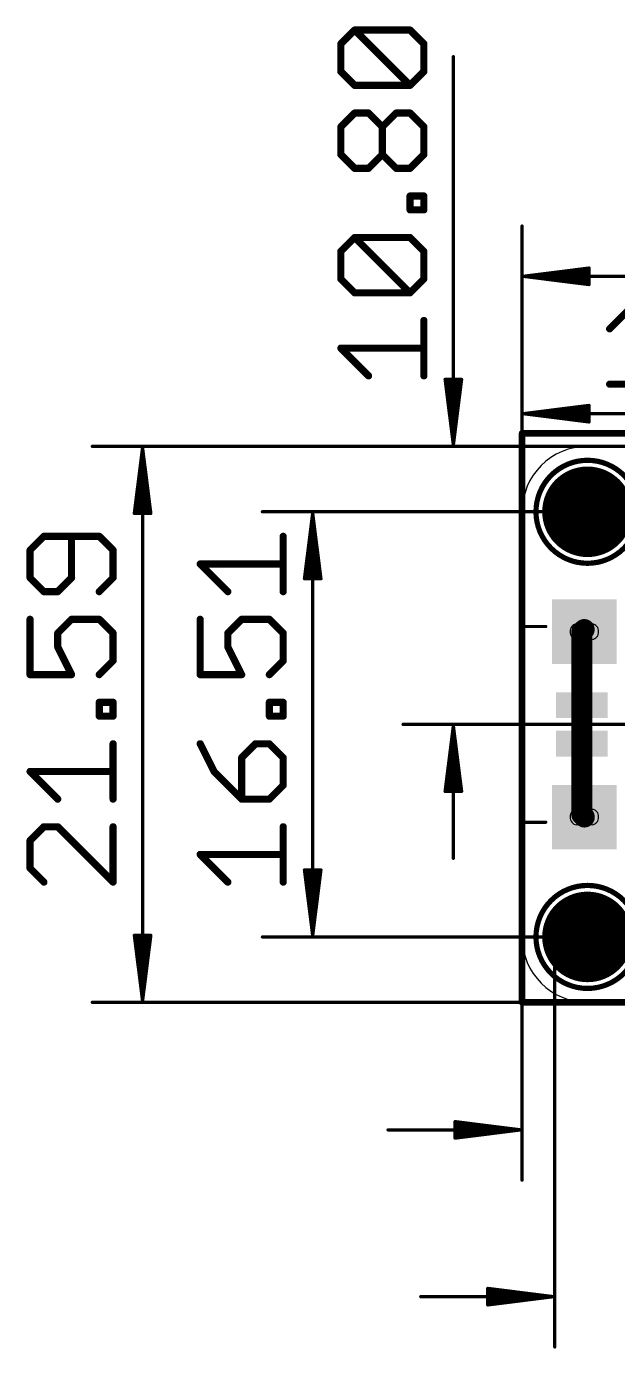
# Model space of a CAD drawing. Extents: x -19.2 to 43.5, y -13.4 to 37.9.
# Drawn here: x -19.2 to 3.7, y -13.4 to 37.9 of the extents above; entities that cross this region are included whole.
import ezdxf

# ---------------------------------------------------------------- set-up
doc = ezdxf.new("R2010")
doc.units = 0
for name, color, linetype in [('1', 12, 'CONTINUOUS'), ('16', 132, 'CONTINUOUS'), ('17', 110, 'CONTINUOUS'), ('20', 53, 'CONTINUOUS'), ('21', 40, 'CONTINUOUS'), ('23', 53, 'CONTINUOUS'), ('47', 253, 'CONTINUOUS')]:
    doc.layers.add(name, color=color, linetype=linetype)

# ---------------------------------------------------------------- blocks, each defined once
blk = doc.blocks.new('ROUNDP')
at = {"const_width": 0.5}
blk.add_lwpolyline([(0, -0.25, 1), (0, 0.25, 1), (0, -0.25)], format="xyb", dxfattribs=at)
blk = doc.blocks.new('RECT')
blk.add_solid([(-0.5, -0.5), (0.5, -0.5), (-0.5, 0.5), (0.5, 0.5)])
blk = doc.blocks.new('SQUAREP')
blk.add_solid([(-0.5, -0.5), (0.5, -0.5), (-0.5, 0.5), (0.5, 0.5)])

msp = doc.modelspace()

# ---------------------------------------------------------------- linework, layer by layer
at = {"layer": '1', "const_width": 0.8128}
for points in [[(2.318, 14.383), (2.413, 14.478)], [(2.318, 11.545), (2.318, 14.383)], [(2.318, 11.545), (2.318, 10.045)], [(2.318, 10.045), (2.318, 7.295)], [(2.318, 7.295), (2.418, 7.195)]]:
    msp.add_lwpolyline(points, dxfattribs=at)
at = {"layer": '1', "const_width": 0.4064}
for points in [[(2.5212, 14.383, 1), (2.1148, 14.383)], [(2.1743, 14.5267, 1), (2.4617, 14.2393)], [(2.5567, 14.3343, 1), (2.2693, 14.6217)], [(2.5212, 11.545, 1), (2.1148, 11.545)], [(2.1148, 11.545, 1), (2.5212, 11.545)], [(2.5212, 10.045, 1), (2.1148, 10.045)], [(2.1148, 10.045, 1), (2.5212, 10.045)], [(2.4617, 7.4387, 1), (2.1743, 7.1513)], [(2.1148, 7.295, 1), (2.5212, 7.295)], [(2.2743, 7.0513, 1), (2.5617, 7.3387)]]:
    msp.add_lwpolyline(points, format="xyb", dxfattribs=at)
at = {"layer": '16', "const_width": 0.254}
for points in [[(0, 22.098), (0, 0)], [(36.195, 22.098), (0, 22.098)], [(0, 0), (35.56, 0)]]:
    msp.add_lwpolyline(points, dxfattribs=at)
at = {"layer": '16', "const_width": 0.127}
for points in [[(0.0635, 22.098, 1), (-0.0635, 22.098)], [(0, 22.1615, 1), (0, 22.0345)], [(0, 0.0635, 1), (0, -0.0635)], [(-0.0635, 0, 1), (0.0635, 0)]]:
    msp.add_lwpolyline(points, format="xyb", dxfattribs=at)
at = {"layer": '20'}
for p, q in [((33.401, 21.59), (2.54, 21.59)), ((0, 19.05), (0, 2.54)), ((2.118, 14.695), (2.718, 14.695)), ((2.718, 14.095), (2.118, 14.095)), ((2.118, 7.495), (2.718, 7.495)), ((2.718, 6.895), (2.118, 6.895)), ((2.54, 0), (33.02, 0))]:
    msp.add_line(p, q, dxfattribs=at)
for centre, radius, start, end in [((2.54, 19.05), 2.54, 90, 180), ((2.143, 14.42), 0.2761, 95.1944, 185.1944), ((2.143, 14.37), 0.2761, 174.8056, 264.8056), ((2.693, 14.42), 0.2761, 354.8056, 84.8056), ((2.693, 14.37), 0.2761, 275.1944, 5.1944), ((2.143, 7.22), 0.2761, 95.1944, 185.1944), ((2.143, 7.17), 0.2761, 174.8056, 264.8056), ((2.693, 7.22), 0.2761, 354.8056, 84.8056), ((2.693, 7.17), 0.2761, 275.1944, 5.1944), ((2.54, 2.54), 2.54, 180, 270)]:
    msp.add_arc(centre, radius, start, end, dxfattribs=at)
at = {"layer": '21'}
for points, const_width in [([(2.54, 17.05, 1), (2.54, 21.05, 1), (2.54, 17.05)], 0.2032), ([(0.018, 14.6268, 1), (0.018, 14.5633)], 0.0635), ([(0.0498, 14.595, 1), (-0.0137, 14.595)], 0.0635), ([(0.918, 14.5633, 1), (0.918, 14.6268)], 0.0635), ([(-0.0137, 6.995, 1), (0.0498, 6.995)], 0.0635), ([(0.018, 7.0267, 1), (0.018, 6.9633)], 0.0635), ([(0.918, 6.9633, 1), (0.918, 7.0267)], 0.0635), ([(2.54, 0.54, 1), (2.54, 4.54, 1), (2.54, 0.54)], 0.2032)]:
    msp.add_lwpolyline(points, format="xyb", dxfattribs=dict(at, const_width=const_width))
at = {"layer": '21', "const_width": 0.127}
for points in [[(0.918, 14.595), (0.018, 14.595)], [(0.018, 14.595), (0.018, 6.995)], [(0.018, 6.995), (0.918, 6.995)]]:
    msp.add_lwpolyline(points, dxfattribs=at)
at = {"layer": '23'}
for p in [(2.54, 19.05), (2.54, 2.54)]:
    msp.add_point(p, dxfattribs=at)
at = {"layer": '47'}
for points, const_width in [([(-7.0351, 37.221), (-6.4978, 37.7582)], 0.2794), ([(-6.4978, 37.7582), (-4.3489, 37.7582)], 0.2794), ([(-4.3489, 35.6093), (-6.4978, 37.7582)], 0.2794), ([(-4.3489, 37.7582), (-3.8117, 37.221)], 0.2794), ([(-7.0351, 36.1466), (-7.0351, 37.221)], 0.2794), ([(-3.8117, 37.221), (-3.8117, 36.1466)], 0.2794), ([(-2.667, 21.655), (-2.667, 36.7219)], 0.13), ([(-6.4978, 35.6093), (-7.0351, 36.1466)], 0.2794), ([(-3.8117, 36.1466), (-4.3489, 35.6093)], 0.2794), ([(-4.3489, 35.6093), (-6.4978, 35.6093)], 0.2794), ([(-7.0351, 33.9983), (-6.4978, 34.5355)], 0.2794), ([(-6.4978, 34.5355), (-5.9606, 34.5355)], 0.2794), ([(-5.9606, 34.5355), (-5.4234, 33.9983)], 0.2794), ([(-5.4234, 33.9983), (-4.8862, 34.5355)], 0.2794), ([(-4.8862, 34.5355), (-4.3489, 34.5355)], 0.2794), ([(-4.3489, 34.5355), (-3.8117, 33.9983)], 0.2794), ([(-7.0351, 32.9238), (-7.0351, 33.9983)], 0.2794), ([(-5.4234, 32.9238), (-5.4234, 33.9983)], 0.2794), ([(-3.8117, 33.9983), (-3.8117, 32.9238)], 0.2794), ([(-6.4978, 32.3866), (-7.0351, 32.9238)], 0.2794), ([(-5.4234, 32.9238), (-5.9606, 32.3866)], 0.2794), ([(-4.8862, 32.3866), (-5.4234, 32.9238)], 0.2794), ([(-3.8117, 32.9238), (-4.3489, 32.3866)], 0.2794), ([(-5.9606, 32.3866), (-6.4978, 32.3866)], 0.2794), ([(-4.3489, 32.3866), (-4.8862, 32.3866)], 0.2794), ([(-4.3489, 30.7752), (-4.3489, 31.3124)], 0.2794), ([(-4.3489, 31.3124), (-3.8117, 31.3124)], 0.2794), ([(-3.8117, 31.3124), (-3.8117, 30.7752)], 0.2794), ([(-3.8117, 30.7752), (-4.3489, 30.7752)], 0.2794), ([(-7.0351, 29.1641), (-6.4978, 29.7014)], 0.2794), ([(-6.4978, 29.7014), (-4.3489, 29.7014)], 0.2794), ([(-4.3489, 27.5525), (-6.4978, 29.7014)], 0.2794), ([(-4.3489, 29.7014), (-3.8117, 29.1641)], 0.2794), ([(0, 16.129), (0, 30.144)], 0.13), ([(-7.0351, 28.0897), (-7.0351, 29.1641)], 0.2794), ([(-3.8117, 29.1641), (-3.8117, 28.0897)], 0.2794), ([(0.065, 28.194), (2.6, 28.5132)], 0.13), ([(0.065, 28.194), (2.6, 28.454)], 0.13), ([(0.065, 28.194), (2.6, 28.324)], 0.13), ([(0.065, 28.194), (35.495, 28.194)], 0.13), ([(2.6, 27.8748), (0.065, 28.194)], 0.13), ([(2.6, 28.064), (0.065, 28.194)], 0.13), ([(2.6, 27.934), (0.065, 28.194)], 0.13), ([(2.6, 28.5132), (2.6, 27.8748)], 0.13), ([(-6.4978, 27.5525), (-7.0351, 28.0897)], 0.2794), ([(-3.8117, 28.0897), (-4.3489, 27.5525)], 0.2794), ([(-4.3489, 27.5525), (-6.4978, 27.5525)], 0.2794), ([(3.3987, 26.1536), (4.4732, 27.2281)], 0.2794), ([(-3.8117, 24.3297), (-3.8117, 26.4786)], 0.2794), ([(-5.9606, 24.3297), (-7.0351, 25.4042)], 0.2794), ([(-7.0351, 25.4042), (-3.8117, 25.4042)], 0.2794), ([(0, 19.05), (0, 24.81)], 0.13), ([(-2.667, 21.655), (-2.9862, 24.19)], 0.13), ([(-2.9862, 24.19), (-2.3478, 24.19)], 0.13), ([(-2.667, 21.655), (-2.927, 24.19)], 0.13), ([(-2.667, 21.655), (-2.797, 24.19)], 0.13), ([(-2.3478, 24.19), (-2.667, 21.655)], 0.13), ([(-2.537, 24.19), (-2.667, 21.655)], 0.13), ([(-2.407, 24.19), (-2.667, 21.655)], 0.13), ([(3.3987, 24.0047), (5.5476, 24.0047)], 0.2794), ([(0.065, 22.86), (2.6, 23.1792)], 0.13), ([(0.065, 22.86), (2.6, 23.12)], 0.13), ([(2.6, 23.1792), (2.6, 22.5408)], 0.13), ([(0.065, 22.86), (2.6, 22.99)], 0.13), ([(18.985, 22.86), (0.065, 22.86)], 0.13), ([(2.6, 22.5408), (0.065, 22.86)], 0.13), ([(2.6, 22.73), (0.065, 22.86)], 0.13), ([(2.6, 22.6), (0.065, 22.86)], 0.13), ([(11.176, 21.59), (-16.682, 21.59)], 0.13), ([(-14.732, 21.525), (-15.0512, 18.99)], 0.13), ([(-14.732, 21.525), (-14.992, 18.99)], 0.13), ([(-14.732, 21.525), (-14.862, 18.99)], 0.13), ([(-14.732, 21.525), (-14.732, 0.065)], 0.13), ([(-14.4128, 18.99), (-14.732, 21.525)], 0.13), ([(-14.602, 18.99), (-14.732, 21.525)], 0.13), ([(-14.472, 18.99), (-14.732, 21.525)], 0.13), ([(4.191, 21.59), (-4.617, 21.59)], 0.13), ([(-15.0512, 18.99), (-14.4128, 18.99)], 0.13), ([(2.54, 19.05), (-10.078, 19.05)], 0.13), ([(-8.128, 18.985), (-8.4472, 16.45)], 0.13), ([(-8.128, 18.985), (-8.388, 16.45)], 0.13), ([(-8.128, 18.985), (-8.258, 16.45)], 0.13), ([(-8.128, 18.985), (-8.128, 2.605)], 0.13), ([(-7.8088, 16.45), (-8.128, 18.985)], 0.13), ([(-7.998, 16.45), (-8.128, 18.985)], 0.13), ([(-7.868, 16.45), (-8.128, 18.985)], 0.13), ([(-18.5628, 18.0973), (-19.1001, 17.56)], 0.2794), ([(-16.4139, 18.0973), (-18.5628, 18.0973)], 0.2794), ([(-17.4884, 16.4856), (-17.4884, 18.0973)], 0.2794), ([(-15.8767, 17.56), (-16.4139, 18.0973)], 0.2794), ([(-9.2727, 15.9484), (-9.2727, 18.0973)], 0.2794), ([(-19.1001, 17.56), (-19.1001, 16.4856)], 0.2794), ([(-15.8767, 16.4856), (-15.8767, 17.56)], 0.2794), ([(-11.4216, 15.9484), (-12.4961, 17.0228)], 0.2794), ([(-12.4961, 17.0228), (-9.2727, 17.0228)], 0.2794), ([(-19.1001, 16.4856), (-18.5628, 15.9484)], 0.2794), ([(-18.0256, 15.9484), (-17.4884, 16.4856)], 0.2794), ([(-16.4139, 15.9484), (-15.8767, 16.4856)], 0.2794), ([(-8.4472, 16.45), (-7.8088, 16.45)], 0.13), ([(-18.5628, 15.9484), (-18.0256, 15.9484)], 0.2794), ([(-19.1001, 14.8745), (-19.1001, 12.7256)], 0.2794), ([(-18.0256, 14.3373), (-17.4884, 14.8745)], 0.2794), ([(-17.4884, 14.8745), (-16.4139, 14.8745)], 0.2794), ([(-16.4139, 14.8745), (-15.8767, 14.3373)], 0.2794), ([(-12.4961, 14.8745), (-12.4961, 12.7256)], 0.2794), ([(-11.4216, 14.3373), (-10.8844, 14.8745)], 0.2794), ([(-10.8844, 14.8745), (-9.8099, 14.8745)], 0.2794), ([(-9.8099, 14.8745), (-9.2727, 14.3373)], 0.2794), ([(-18.0256, 13.8001), (-18.0256, 14.3373)], 0.2794), ([(-15.8767, 14.3373), (-15.8767, 13.2628)], 0.2794), ([(-11.4216, 13.8001), (-11.4216, 14.3373)], 0.2794), ([(-9.2727, 14.3373), (-9.2727, 13.2628)], 0.2794), ([(-17.4884, 12.7256), (-18.0256, 13.8001)], 0.2794), ([(-10.8844, 12.7256), (-11.4216, 13.8001)], 0.2794), ([(-15.8767, 13.2628), (-16.4139, 12.7256)], 0.2794), ([(-9.2727, 13.2628), (-9.8099, 12.7256)], 0.2794), ([(-19.1001, 12.7256), (-17.4884, 12.7256)], 0.2794), ([(-12.4961, 12.7256), (-10.8844, 12.7256)], 0.2794), ([(-16.4139, 11.1142), (-16.4139, 11.6515)], 0.2794), ([(-16.4139, 11.6515), (-15.8767, 11.6515)], 0.2794), ([(-15.8767, 11.6515), (-15.8767, 11.1142)], 0.2794), ([(-9.8099, 11.1142), (-9.8099, 11.6515)], 0.2794), ([(-9.8099, 11.6515), (-9.2727, 11.6515)], 0.2794), ([(-9.2727, 11.6515), (-9.2727, 11.1142)], 0.2794), ([(-15.8767, 11.1142), (-16.4139, 11.1142)], 0.2794), ([(-9.2727, 11.1142), (-9.8099, 11.1142)], 0.2794), ([(4.318, 10.795), (-4.617, 10.795)], 0.13), ([(-2.667, 10.73), (-2.9862, 8.195)], 0.13), ([(-2.667, 10.73), (-2.927, 8.195)], 0.13), ([(-2.667, 10.73), (-2.797, 8.195)], 0.13), ([(-2.667, 10.73), (-2.667, 5.595)], 0.13), ([(-2.3478, 8.195), (-2.667, 10.73)], 0.13), ([(-2.537, 8.195), (-2.667, 10.73)], 0.13), ([(-2.407, 8.195), (-2.667, 10.73)], 0.13), ([(-15.8767, 7.8915), (-15.8767, 10.0404)], 0.2794), ([(-12.4961, 10.0404), (-11.9588, 8.9659)], 0.2794), ([(-10.3472, 10.0404), (-10.8844, 9.5032)], 0.2794), ([(-9.8099, 10.0404), (-10.3472, 10.0404)], 0.2794), ([(-9.2727, 9.5032), (-9.8099, 10.0404)], 0.2794), ([(-10.8844, 9.5032), (-10.8844, 7.8915)], 0.2794), ([(-9.2727, 8.4287), (-9.2727, 9.5032)], 0.2794), ([(-18.0256, 7.8915), (-19.1001, 8.9659)], 0.2794), ([(-19.1001, 8.9659), (-15.8767, 8.9659)], 0.2794), ([(-11.9588, 8.9659), (-10.8844, 7.8915)], 0.2794), ([(-9.8099, 7.8915), (-9.2727, 8.4287)], 0.2794), ([(-2.9862, 8.195), (-2.3478, 8.195)], 0.13), ([(-10.8844, 7.8915), (-9.8099, 7.8915)], 0.2794), ([(-18.5628, 6.8176), (-19.1001, 6.2804)], 0.2794), ([(-18.0256, 6.8176), (-18.5628, 6.8176)], 0.2794), ([(-15.8767, 4.6687), (-18.0256, 6.8176)], 0.2794), ([(-15.8767, 6.8176), (-15.8767, 4.6687)], 0.2794), ([(-9.2727, 4.6687), (-9.2727, 6.8176)], 0.2794), ([(-19.1001, 6.2804), (-19.1001, 5.206)], 0.2794), ([(-11.4216, 4.6687), (-12.4961, 5.7432)], 0.2794), ([(-12.4961, 5.7432), (-9.2727, 5.7432)], 0.2794), ([(-19.1001, 5.206), (-18.5628, 4.6687)], 0.2794), ([(-8.128, 2.605), (-8.4472, 5.14)], 0.13), ([(-8.4472, 5.14), (-7.8088, 5.14)], 0.13), ([(-8.128, 2.605), (-8.388, 5.14)], 0.13), ([(-8.128, 2.605), (-8.258, 5.14)], 0.13), ([(-7.8088, 5.14), (-8.128, 2.605)], 0.13), ([(-7.998, 5.14), (-8.128, 2.605)], 0.13), ([(-7.868, 5.14), (-8.128, 2.605)], 0.13), ([(0, 3.937), (0, -6.903)], 0.13), ([(-14.732, 0.065), (-15.0512, 2.6)], 0.13), ([(-15.0512, 2.6), (-14.4128, 2.6)], 0.13), ([(-14.732, 0.065), (-14.992, 2.6)], 0.13), ([(-14.732, 0.065), (-14.862, 2.6)], 0.13), ([(-14.4128, 2.6), (-14.732, 0.065)], 0.13), ([(-14.602, 2.6), (-14.732, 0.065)], 0.13), ([(-14.472, 2.6), (-14.732, 0.065)], 0.13), ([(2.54, 2.54), (-10.078, 2.54)], 0.13), ([(1.27, 2.54), (1.27, -13.38)], 0.13), ([(2.2208, 2.54), (2.8592, 2.54)], 0.13), ([(2.54, 2.2208), (2.54, 2.8592)], 0.13), ([(10.668, 0), (-16.682, 0)], 0.13), ([(-0.065, -4.953), (-2.6, -4.6338)], 0.13), ([(-2.6, -4.6338), (-2.6, -5.2722)], 0.13), ([(-0.065, -4.953), (-5.2, -4.953)], 0.13), ([(-0.065, -4.953), (-2.6, -4.693)], 0.13), ([(-0.065, -4.953), (-2.6, -4.823)], 0.13), ([(-2.6, -5.2722), (-0.065, -4.953)], 0.13), ([(-2.6, -5.083), (-0.065, -4.953)], 0.13), ([(-2.6, -5.213), (-0.065, -4.953)], 0.13), ([(1.205, -11.43), (-1.33, -11.1108)], 0.13), ([(-1.33, -11.1108), (-1.33, -11.7492)], 0.13), ([(1.205, -11.43), (-1.33, -11.17)], 0.13), ([(1.205, -11.43), (-1.33, -11.3)], 0.13), ([(1.205, -11.43), (-3.93, -11.43)], 0.13), ([(-1.33, -11.7492), (1.205, -11.43)], 0.13), ([(-1.33, -11.56), (1.205, -11.43)], 0.13), ([(-1.33, -11.69), (1.205, -11.43)], 0.13)]:
    msp.add_lwpolyline(points, dxfattribs=dict(at, const_width=const_width))
for points, const_width in [([(-6.4978, 37.8281, 1), (-6.4978, 37.6884)], 0.1397), ([(-6.4484, 37.8076, 1), (-6.5472, 37.7088)], 0.1397), ([(-6.4484, 37.7088, 1), (-6.5472, 37.8076)], 0.1397), ([(-4.2995, 37.8076, 1), (-4.3983, 37.7088)], 0.1397), ([(-4.3489, 37.6884, 1), (-4.3489, 37.8281)], 0.1397), ([(-6.9652, 37.221, 1), (-7.1049, 37.221)], 0.1397), ([(-7.0844, 37.2704, 1), (-6.9857, 37.1716)], 0.1397), ([(-3.7418, 37.221, 1), (-3.8816, 37.221)], 0.1397), ([(-3.8611, 37.1716, 1), (-3.7623, 37.2704)], 0.1397), ([(-2.6345, 36.7219, 1), (-2.6995, 36.7219)], 0.065), ([(-6.9857, 36.196, 1), (-7.0844, 36.0972)], 0.1397), ([(-7.1049, 36.1466, 1), (-6.9652, 36.1466)], 0.1397), ([(-3.8816, 36.1466, 1), (-3.7418, 36.1466)], 0.1397), ([(-3.7623, 36.0972, 1), (-3.8611, 36.196)], 0.1397), ([(-6.4978, 35.6792, 1), (-6.4978, 35.5395)], 0.1397), ([(-6.5472, 35.5599, 1), (-6.4484, 35.6587)], 0.1397), ([(-4.3983, 35.6587, 1), (-4.2995, 35.5599)], 0.1397), ([(-4.3983, 35.5599, 1), (-4.2995, 35.6587)], 0.1397), ([(-4.3489, 35.5395, 1), (-4.3489, 35.6792)], 0.1397), ([(-6.4978, 34.6053, 1), (-6.4978, 34.4656)], 0.1397), ([(-6.4484, 34.4861, 1), (-6.5472, 34.5849)], 0.1397), ([(-5.9112, 34.5849, 1), (-6.01, 34.4861)], 0.1397), ([(-5.9606, 34.4656, 1), (-5.9606, 34.6053)], 0.1397), ([(-4.8862, 34.6053, 1), (-4.8862, 34.4656)], 0.1397), ([(-4.8368, 34.4861, 1), (-4.9355, 34.5849)], 0.1397), ([(-4.2995, 34.5849, 1), (-4.3983, 34.4861)], 0.1397), ([(-4.3489, 34.4656, 1), (-4.3489, 34.6053)], 0.1397), ([(-6.9652, 33.9983, 1), (-7.1049, 33.9983)], 0.1397), ([(-7.0844, 34.0476, 1), (-6.9857, 33.9489)], 0.1397), ([(-5.4728, 34.0476, 1), (-5.374, 33.9489)], 0.1397), ([(-5.3535, 33.9983, 1), (-5.4932, 33.9983)], 0.1397), ([(-5.4728, 33.9489, 1), (-5.374, 34.0476)], 0.1397), ([(-3.7418, 33.9983, 1), (-3.8816, 33.9983)], 0.1397), ([(-3.8611, 33.9489, 1), (-3.7623, 34.0476)], 0.1397), ([(-6.9857, 32.9732, 1), (-7.0844, 32.8744)], 0.1397), ([(-7.1049, 32.9238, 1), (-6.9652, 32.9238)], 0.1397), ([(-5.374, 32.9732, 1), (-5.4728, 32.8744)], 0.1397), ([(-5.4932, 32.9238, 1), (-5.3535, 32.9238)], 0.1397), ([(-5.374, 32.8744, 1), (-5.4728, 32.9732)], 0.1397), ([(-3.8816, 32.9238, 1), (-3.7418, 32.9238)], 0.1397), ([(-3.7623, 32.8744, 1), (-3.8611, 32.9732)], 0.1397), ([(-6.4978, 32.4564, 1), (-6.4978, 32.3167)], 0.1397), ([(-6.5472, 32.3372, 1), (-6.4484, 32.436)], 0.1397), ([(-6.01, 32.436, 1), (-5.9112, 32.3372)], 0.1397), ([(-5.9606, 32.3167, 1), (-5.9606, 32.4564)], 0.1397), ([(-4.8862, 32.4564, 1), (-4.8862, 32.3167)], 0.1397), ([(-4.9355, 32.3372, 1), (-4.8368, 32.436)], 0.1397), ([(-4.3983, 32.436, 1), (-4.2995, 32.3372)], 0.1397), ([(-4.3489, 32.3167, 1), (-4.3489, 32.4564)], 0.1397), ([(-4.2791, 31.3124, 1), (-4.4188, 31.3124)], 0.1397), ([(-4.3489, 31.3823, 1), (-4.3489, 31.2426)], 0.1397), ([(-3.7418, 31.3124, 1), (-3.8816, 31.3124)], 0.1397), ([(-3.8117, 31.2426, 1), (-3.8117, 31.3823)], 0.1397), ([(-4.4188, 30.7752, 1), (-4.2791, 30.7752)], 0.1397), ([(-4.3489, 30.8451, 1), (-4.3489, 30.7054)], 0.1397), ([(-3.8816, 30.7752, 1), (-3.7418, 30.7752)], 0.1397), ([(-3.8117, 30.7054, 1), (-3.8117, 30.8451)], 0.1397), ([(-6.4978, 29.7712, 1), (-6.4978, 29.6315)], 0.1397), ([(-6.4484, 29.7507, 1), (-6.5472, 29.652)], 0.1397), ([(-6.4484, 29.652, 1), (-6.5472, 29.7507)], 0.1397), ([(-4.2995, 29.7507, 1), (-4.3983, 29.652)], 0.1397), ([(-4.3489, 29.6315, 1), (-4.3489, 29.7712)], 0.1397), ([(0.0325, 30.144, 1), (-0.0325, 30.144)], 0.065), ([(-6.9652, 29.1641, 1), (-7.1049, 29.1641)], 0.1397), ([(-7.0844, 29.2135, 1), (-6.9857, 29.1147)], 0.1397), ([(-3.7418, 29.1641, 1), (-3.8816, 29.1641)], 0.1397), ([(-3.8611, 29.1147, 1), (-3.7623, 29.2135)], 0.1397), ([(0.065, 28.2265, 1), (0.065, 28.1615)], 0.065), ([(0.0691, 28.2262, 1), (0.0609, 28.1618)], 0.065), ([(0.0633, 28.2265, 1), (0.0667, 28.1615)], 0.065), ([(0.0667, 28.2265, 1), (0.0633, 28.1615)], 0.065), ([(0.0683, 28.2263, 1), (0.0617, 28.1617)], 0.065), ([(0.0617, 28.2263, 1), (0.0683, 28.1617)], 0.065), ([(0.0609, 28.2262, 1), (0.0691, 28.1618)], 0.065), ([(2.6325, 28.5132, 1), (2.5675, 28.5132)], 0.065), ([(2.6041, 28.481, 1), (2.5959, 28.5455)], 0.065), ([(2.6033, 28.4217, 1), (2.5967, 28.4863)], 0.065), ([(2.6017, 28.2915, 1), (2.5983, 28.3565)], 0.065), ([(-6.9857, 28.1391, 1), (-7.0844, 28.0403)], 0.1397), ([(-7.1049, 28.0897, 1), (-6.9652, 28.0897)], 0.1397), ([(-3.8816, 28.0897, 1), (-3.7418, 28.0897)], 0.1397), ([(-3.7623, 28.0403, 1), (-3.8611, 28.1391)], 0.1397), ([(2.5675, 27.8748, 1), (2.6325, 27.8748)], 0.065), ([(2.5959, 27.8425, 1), (2.6041, 27.907)], 0.065), ([(2.5967, 27.9017, 1), (2.6033, 27.9663)], 0.065), ([(2.5983, 28.0315, 1), (2.6017, 28.0965)], 0.065), ([(-6.4978, 27.6223, 1), (-6.4978, 27.4826)], 0.1397), ([(-6.5472, 27.5031, 1), (-6.4484, 27.6018)], 0.1397), ([(-4.3983, 27.6018, 1), (-4.2995, 27.5031)], 0.1397), ([(-4.3983, 27.5031, 1), (-4.2995, 27.6018)], 0.1397), ([(-4.3489, 27.4826, 1), (-4.3489, 27.6223)], 0.1397), ([(-3.7418, 26.4786, 1), (-3.8816, 26.4786)], 0.1397), ([(3.3493, 26.203, 1), (3.4481, 26.1042)], 0.1397), ([(-7.0351, 25.474, 1), (-7.0351, 25.3343)], 0.1397), ([(-6.9857, 25.4535, 1), (-7.0844, 25.3548)], 0.1397), ([(-3.8117, 25.3343, 1), (-3.8117, 25.474)], 0.1397), ([(0.0325, 24.81, 1), (-0.0325, 24.81)], 0.065), ([(-6.01, 24.2803, 1), (-5.9112, 24.3791)], 0.1397), ([(-3.8816, 24.3297, 1), (-3.7418, 24.3297)], 0.1397), ([(-2.954, 24.1941, 1), (-3.0185, 24.1859)], 0.065), ([(-2.9862, 24.2225, 1), (-2.9862, 24.1575)], 0.065), ([(-2.8947, 24.1933, 1), (-2.9593, 24.1867)], 0.065), ([(-2.7645, 24.1917, 1), (-2.8295, 24.1883)], 0.065), ([(-2.5045, 24.1883, 1), (-2.5695, 24.1917)], 0.065), ([(-2.3747, 24.1867, 1), (-2.4393, 24.1933)], 0.065), ([(-2.3155, 24.1859, 1), (-2.38, 24.1941)], 0.065), ([(-2.3478, 24.1575, 1), (-2.3478, 24.2225)], 0.065), ([(3.3987, 24.0745, 1), (3.3987, 23.9349)], 0.1397), ([(2.6325, 23.1792, 1), (2.5675, 23.1792)], 0.065), ([(2.6041, 23.147, 1), (2.5959, 23.2115)], 0.065), ([(2.6033, 23.0877, 1), (2.5967, 23.1523)], 0.065), ([(0.065, 22.8925, 1), (0.065, 22.8275)], 0.065), ([(0.0691, 22.8922, 1), (0.0609, 22.8278)], 0.065), ([(0.0633, 22.8925, 1), (0.0667, 22.8275)], 0.065), ([(0.0667, 22.8925, 1), (0.0633, 22.8275)], 0.065), ([(0.0683, 22.8923, 1), (0.0617, 22.8277)], 0.065), ([(0.0617, 22.8923, 1), (0.0683, 22.8277)], 0.065), ([(0.0609, 22.8922, 1), (0.0691, 22.8278)], 0.065), ([(2.5959, 22.5085, 1), (2.6041, 22.573)], 0.065), ([(2.5967, 22.5677, 1), (2.6033, 22.6323)], 0.065), ([(2.6017, 22.9575, 1), (2.5983, 23.0225)], 0.065), ([(2.5983, 22.6975, 1), (2.6017, 22.7625)], 0.065), ([(2.5675, 22.5408, 1), (2.6325, 22.5408)], 0.065), ([(-16.682, 21.6225, 1), (-16.682, 21.5575)], 0.065), ([(-14.6995, 21.525, 1), (-14.7645, 21.525)], 0.065), ([(-14.6998, 21.5291, 1), (-14.7642, 21.5209)], 0.065), ([(-14.6995, 21.5233, 1), (-14.7645, 21.5267)], 0.065), ([(-14.6995, 21.5267, 1), (-14.7645, 21.5233)], 0.065), ([(-14.6997, 21.5283, 1), (-14.7643, 21.5217)], 0.065), ([(-14.6997, 21.5217, 1), (-14.7643, 21.5283)], 0.065), ([(-14.6998, 21.5209, 1), (-14.7642, 21.5291)], 0.065), ([(-4.617, 21.6225, 1), (-4.617, 21.5575)], 0.065), ([(-2.6992, 21.6591, 1), (-2.6348, 21.6509)], 0.065), ([(-2.6993, 21.6583, 1), (-2.6347, 21.6517)], 0.065), ([(-2.6995, 21.6533, 1), (-2.6345, 21.6567)], 0.065), ([(-2.6995, 21.6567, 1), (-2.6345, 21.6533)], 0.065), ([(-2.6995, 21.655, 1), (-2.6345, 21.655)], 0.065), ([(-2.6993, 21.6517, 1), (-2.6347, 21.6583)], 0.065), ([(-2.6992, 21.6509, 1), (-2.6348, 21.6591)], 0.065), ([(-15.0835, 18.9941, 1), (-15.019, 18.9859)], 0.065), ([(-15.0512, 19.0225, 1), (-15.0512, 18.9575)], 0.065), ([(-15.0243, 18.9933, 1), (-14.9597, 18.9867)], 0.065), ([(-14.8945, 18.9917, 1), (-14.8295, 18.9883)], 0.065), ([(-14.6345, 18.9883, 1), (-14.5695, 18.9917)], 0.065), ([(-14.5043, 18.9867, 1), (-14.4397, 18.9933)], 0.065), ([(-14.445, 18.9859, 1), (-14.3805, 18.9941)], 0.065), ([(-14.4128, 18.9575, 1), (-14.4128, 19.0225)], 0.065), ([(-10.078, 19.0825, 1), (-10.078, 19.0175)], 0.065), ([(-8.0955, 18.985, 1), (-8.1605, 18.985)], 0.065), ([(-8.0958, 18.9891, 1), (-8.1602, 18.9809)], 0.065), ([(-8.0955, 18.9833, 1), (-8.1605, 18.9867)], 0.065), ([(-8.0955, 18.9867, 1), (-8.1605, 18.9833)], 0.065), ([(-8.0957, 18.9883, 1), (-8.1603, 18.9817)], 0.065), ([(-8.0957, 18.9817, 1), (-8.1603, 18.9883)], 0.065), ([(-8.0958, 18.9809, 1), (-8.1602, 18.9891)], 0.065), ([(-0.0325, 19.05, 1), (0.0325, 19.05)], 0.065), ([(2.54, 19.0175, 1), (2.54, 19.0825)], 0.065), ([(-18.5628, 18.1671, 1), (-18.5628, 18.0274)], 0.1397), ([(-18.5134, 18.0479, 1), (-18.6122, 18.1467)], 0.1397), ([(-17.4185, 18.0973, 1), (-17.5582, 18.0973)], 0.1397), ([(-16.3645, 18.1467, 1), (-16.4633, 18.0479)], 0.1397), ([(-16.4139, 18.0274, 1), (-16.4139, 18.1671)], 0.1397), ([(-9.2028, 18.0973, 1), (-9.3426, 18.0973)], 0.1397), ([(-19.0302, 17.56, 1), (-19.1699, 17.56)], 0.1397), ([(-19.1494, 17.6094, 1), (-19.0507, 17.5107)], 0.1397), ([(-15.8069, 17.56, 1), (-15.9466, 17.56)], 0.1397), ([(-15.9261, 17.5107, 1), (-15.8273, 17.6094)], 0.1397), ([(-12.4961, 17.0927, 1), (-12.4961, 16.953)], 0.1397), ([(-12.4467, 17.0722, 1), (-12.5454, 16.9734)], 0.1397), ([(-9.2727, 16.953, 1), (-9.2727, 17.0927)], 0.1397), ([(-19.0507, 16.535, 1), (-19.1494, 16.4362)], 0.1397), ([(-19.1699, 16.4856, 1), (-19.0302, 16.4856)], 0.1397), ([(-17.5582, 16.4856, 1), (-17.4185, 16.4856)], 0.1397), ([(-17.439, 16.4362, 1), (-17.5378, 16.535)], 0.1397), ([(-15.9466, 16.4856, 1), (-15.8069, 16.4856)], 0.1397), ([(-15.8273, 16.4362, 1), (-15.9261, 16.535)], 0.1397), ([(-8.4795, 16.4541, 1), (-8.415, 16.4459)], 0.065), ([(-8.4472, 16.4825, 1), (-8.4472, 16.4175)], 0.065), ([(-8.4203, 16.4533, 1), (-8.3557, 16.4467)], 0.065), ([(-8.2905, 16.4517, 1), (-8.2255, 16.4483)], 0.065), ([(-8.0305, 16.4483, 1), (-7.9655, 16.4517)], 0.065), ([(-7.9003, 16.4467, 1), (-7.8357, 16.4533)], 0.065), ([(-7.841, 16.4459, 1), (-7.7765, 16.4541)], 0.065), ([(-7.8088, 16.4175, 1), (-7.8088, 16.4825)], 0.065), ([(-18.5628, 16.0182, 1), (-18.5628, 15.8785)], 0.1397), ([(-18.6122, 15.899, 1), (-18.5134, 15.9978)], 0.1397), ([(-18.075, 15.9978, 1), (-17.9762, 15.899)], 0.1397), ([(-18.0256, 15.8785, 1), (-18.0256, 16.0182)], 0.1397), ([(-16.4633, 15.9978, 1), (-16.3645, 15.899)], 0.1397), ([(-11.471, 15.899, 1), (-11.3722, 15.9978)], 0.1397), ([(-9.3426, 15.9484, 1), (-9.2028, 15.9484)], 0.1397), ([(-0.0325, 16.129, 1), (0.0325, 16.129)], 0.065), ([(-19.0302, 14.8745, 1), (-19.1699, 14.8745)], 0.1397), ([(-17.4884, 14.9444, 1), (-17.4884, 14.8047)], 0.1397), ([(-17.439, 14.8251, 1), (-17.5378, 14.9239)], 0.1397), ([(-16.3645, 14.9239, 1), (-16.4633, 14.8251)], 0.1397), ([(-16.4139, 14.8047, 1), (-16.4139, 14.9444)], 0.1397), ([(-12.4262, 14.8745, 1), (-12.5659, 14.8745)], 0.1397), ([(-10.8844, 14.9444, 1), (-10.8844, 14.8047)], 0.1397), ([(-10.835, 14.8251, 1), (-10.9338, 14.9239)], 0.1397), ([(-9.7605, 14.9239, 1), (-9.8593, 14.8251)], 0.1397), ([(-9.8099, 14.8047, 1), (-9.8099, 14.9444)], 0.1397), ([(-17.9558, 14.3373, 1), (-18.0955, 14.3373)], 0.1397), ([(-18.075, 14.3867, 1), (-17.9762, 14.2879)], 0.1397), ([(-15.8069, 14.3373, 1), (-15.9466, 14.3373)], 0.1397), ([(-15.9261, 14.2879, 1), (-15.8273, 14.3867)], 0.1397), ([(-11.3518, 14.3373, 1), (-11.4915, 14.3373)], 0.1397), ([(-11.471, 14.3867, 1), (-11.3722, 14.2879)], 0.1397), ([(-9.2028, 14.3373, 1), (-9.3426, 14.3373)], 0.1397), ([(-9.3221, 14.2879, 1), (-9.2233, 14.3867)], 0.1397), ([(-18.0955, 13.8001, 1), (-17.9558, 13.8001)], 0.1397), ([(-17.9631, 13.8313, 1), (-18.0881, 13.7688)], 0.1397), ([(-11.3591, 13.8313, 1), (-11.4841, 13.7688)], 0.1397), ([(-11.4915, 13.8001, 1), (-11.3518, 13.8001)], 0.1397), ([(-15.8273, 13.2135, 1), (-15.9261, 13.3122)], 0.1397), ([(-9.2233, 13.2135, 1), (-9.3221, 13.3122)], 0.1397), ([(-19.1001, 12.7955, 1), (-19.1001, 12.6558)], 0.1397), ([(-17.4884, 12.6558, 1), (-17.4884, 12.7955)], 0.1397), ([(-16.4633, 12.775, 1), (-16.3645, 12.6762)], 0.1397), ([(-15.9466, 13.2628, 1), (-15.8069, 13.2628)], 0.1397), ([(-12.4961, 12.7955, 1), (-12.4961, 12.6558)], 0.1397), ([(-10.8844, 12.6558, 1), (-10.8844, 12.7955)], 0.1397), ([(-9.8593, 12.775, 1), (-9.7605, 12.6762)], 0.1397), ([(-9.3426, 13.2628, 1), (-9.2028, 13.2628)], 0.1397), ([(-19.1699, 12.7256, 1), (-19.0302, 12.7256)], 0.1397), ([(-17.5509, 12.6944, 1), (-17.4259, 12.7569)], 0.1397), ([(-12.5659, 12.7256, 1), (-12.4262, 12.7256)], 0.1397), ([(-10.9469, 12.6944, 1), (-10.8219, 12.7569)], 0.1397), ([(-16.3441, 11.6515, 1), (-16.4838, 11.6515)], 0.1397), ([(-16.4139, 11.7213, 1), (-16.4139, 11.5816)], 0.1397), ([(-15.8069, 11.6515, 1), (-15.9466, 11.6515)], 0.1397), ([(-15.8767, 11.5816, 1), (-15.8767, 11.7213)], 0.1397), ([(-9.7401, 11.6515, 1), (-9.8798, 11.6515)], 0.1397), ([(-9.8099, 11.7213, 1), (-9.8099, 11.5816)], 0.1397), ([(-9.2028, 11.6515, 1), (-9.3426, 11.6515)], 0.1397), ([(-9.2727, 11.5816, 1), (-9.2727, 11.7213)], 0.1397), ([(-16.4139, 11.1841, 1), (-16.4139, 11.0444)], 0.1397), ([(-16.4838, 11.1142, 1), (-16.3441, 11.1142)], 0.1397), ([(-15.9466, 11.1142, 1), (-15.8069, 11.1142)], 0.1397), ([(-15.8767, 11.0444, 1), (-15.8767, 11.1841)], 0.1397), ([(-9.8798, 11.1142, 1), (-9.7401, 11.1142)], 0.1397), ([(-9.8099, 11.1841, 1), (-9.8099, 11.0444)], 0.1397), ([(-9.3426, 11.1142, 1), (-9.2028, 11.1142)], 0.1397), ([(-9.2727, 11.0444, 1), (-9.2727, 11.1841)], 0.1397), ([(-4.617, 10.8275, 1), (-4.617, 10.7625)], 0.065), ([(-2.6345, 10.73, 1), (-2.6995, 10.73)], 0.065), ([(-2.6348, 10.7341, 1), (-2.6992, 10.7259)], 0.065), ([(-2.6345, 10.7283, 1), (-2.6995, 10.7317)], 0.065), ([(-2.6345, 10.7317, 1), (-2.6995, 10.7283)], 0.065), ([(-2.6347, 10.7333, 1), (-2.6993, 10.7267)], 0.065), ([(-2.6347, 10.7267, 1), (-2.6993, 10.7333)], 0.065), ([(-2.6348, 10.7259, 1), (-2.6992, 10.7341)], 0.065), ([(-15.8069, 10.0404, 1), (-15.9466, 10.0404)], 0.1397), ([(-12.4336, 10.0716, 1), (-12.5585, 10.0092)], 0.1397), ([(-10.3472, 10.1102, 1), (-10.3472, 9.9705)], 0.1397), ([(-10.2978, 9.991, 1), (-10.3965, 10.0898)], 0.1397), ([(-9.7605, 10.0898, 1), (-9.8593, 9.991)], 0.1397), ([(-9.8099, 9.9705, 1), (-9.8099, 10.1102)], 0.1397), ([(-10.8145, 9.5032, 1), (-10.9542, 9.5032)], 0.1397), ([(-10.9338, 9.5526, 1), (-10.835, 9.4538)], 0.1397), ([(-9.2028, 9.5032, 1), (-9.3426, 9.5032)], 0.1397), ([(-9.3221, 9.4538, 1), (-9.2233, 9.5526)], 0.1397), ([(-19.1001, 9.0358, 1), (-19.1001, 8.8961)], 0.1397), ([(-19.0507, 9.0153, 1), (-19.1494, 8.9165)], 0.1397), ([(-15.8767, 8.8961, 1), (-15.8767, 9.0358)], 0.1397), ([(-11.9094, 9.0153, 1), (-12.0082, 8.9165)], 0.1397), ([(-12.0213, 8.9347, 1), (-11.8964, 8.9972)], 0.1397), ([(-9.3426, 8.4287, 1), (-9.2028, 8.4287)], 0.1397), ([(-9.2233, 8.3793, 1), (-9.3221, 8.4781)], 0.1397), ([(-3.0185, 8.1991, 1), (-2.954, 8.1909)], 0.065), ([(-2.9862, 8.2275, 1), (-2.9862, 8.1625)], 0.065), ([(-2.9593, 8.1983, 1), (-2.8947, 8.1917)], 0.065), ([(-2.8295, 8.1967, 1), (-2.7645, 8.1933)], 0.065), ([(-2.5695, 8.1933, 1), (-2.5045, 8.1967)], 0.065), ([(-2.4393, 8.1917, 1), (-2.3747, 8.1983)], 0.065), ([(-2.38, 8.1909, 1), (-2.3155, 8.1991)], 0.065), ([(-2.3478, 8.1625, 1), (-2.3478, 8.2275)], 0.065), ([(-18.075, 7.8421, 1), (-17.9762, 7.9409)], 0.1397), ([(-15.9466, 7.8915, 1), (-15.8069, 7.8915)], 0.1397), ([(-10.8844, 7.9613, 1), (-10.8844, 7.8216)], 0.1397), ([(-10.9542, 7.8915, 1), (-10.8145, 7.8915)], 0.1397), ([(-10.9338, 7.8421, 1), (-10.835, 7.9409)], 0.1397), ([(-9.8593, 7.9409, 1), (-9.7605, 7.8421)], 0.1397), ([(-9.8099, 7.8216, 1), (-9.8099, 7.9613)], 0.1397), ([(-18.5628, 6.8875, 1), (-18.5628, 6.7478)], 0.1397), ([(-18.5134, 6.7682, 1), (-18.6122, 6.867)], 0.1397), ([(-17.9762, 6.867, 1), (-18.075, 6.7682)], 0.1397), ([(-18.0256, 6.7478, 1), (-18.0256, 6.8875)], 0.1397), ([(-15.8069, 6.8176, 1), (-15.9466, 6.8176)], 0.1397), ([(-9.2028, 6.8176, 1), (-9.3426, 6.8176)], 0.1397), ([(-19.0302, 6.2804, 1), (-19.1699, 6.2804)], 0.1397), ([(-19.1494, 6.3298, 1), (-19.0507, 6.231)], 0.1397), ([(-12.4961, 5.813, 1), (-12.4961, 5.6733)], 0.1397), ([(-12.4467, 5.7926, 1), (-12.5454, 5.6938)], 0.1397), ([(-9.2727, 5.6733, 1), (-9.2727, 5.813)], 0.1397), ([(-19.0507, 5.2554, 1), (-19.1494, 5.1566)], 0.1397), ([(-19.1699, 5.206, 1), (-19.0302, 5.206)], 0.1397), ([(-8.415, 5.1441, 1), (-8.4795, 5.1359)], 0.065), ([(-8.4472, 5.1725, 1), (-8.4472, 5.1075)], 0.065), ([(-8.3557, 5.1433, 1), (-8.4203, 5.1367)], 0.065), ([(-8.2255, 5.1417, 1), (-8.2905, 5.1383)], 0.065), ([(-7.9655, 5.1383, 1), (-8.0305, 5.1417)], 0.065), ([(-7.8357, 5.1367, 1), (-7.9003, 5.1433)], 0.065), ([(-7.7765, 5.1359, 1), (-7.841, 5.1441)], 0.065), ([(-7.8088, 5.1075, 1), (-7.8088, 5.1725)], 0.065), ([(-2.6995, 5.595, 1), (-2.6345, 5.595)], 0.065), ([(-18.6122, 4.6193, 1), (-18.5134, 4.7181)], 0.1397), ([(-15.9466, 4.6687, 1), (-15.8069, 4.6687)], 0.1397), ([(-15.9261, 4.6193, 1), (-15.8273, 4.7181)], 0.1397), ([(-11.471, 4.6193, 1), (-11.3722, 4.7181)], 0.1397), ([(-9.3426, 4.6687, 1), (-9.2028, 4.6687)], 0.1397), ([(0.0325, 3.937, 1), (-0.0325, 3.937)], 0.065), ([(-15.019, 2.6041, 1), (-15.0835, 2.5959)], 0.065), ([(-15.0512, 2.6325, 1), (-15.0512, 2.5675)], 0.065), ([(-14.9597, 2.6033, 1), (-15.0243, 2.5967)], 0.065), ([(-14.8295, 2.6017, 1), (-14.8945, 2.5983)], 0.065), ([(-14.5695, 2.5983, 1), (-14.6345, 2.6017)], 0.065), ([(-14.4397, 2.5967, 1), (-14.5043, 2.6033)], 0.065), ([(-14.3805, 2.5959, 1), (-14.445, 2.6041)], 0.065), ([(-14.4128, 2.5675, 1), (-14.4128, 2.6325)], 0.065), ([(-10.078, 2.5725, 1), (-10.078, 2.5075)], 0.065), ([(-8.1602, 2.6091, 1), (-8.0958, 2.6009)], 0.065), ([(-8.1603, 2.6083, 1), (-8.0957, 2.6017)], 0.065), ([(-8.1605, 2.6033, 1), (-8.0955, 2.6067)], 0.065), ([(-8.1605, 2.6067, 1), (-8.0955, 2.6033)], 0.065), ([(-8.1605, 2.605, 1), (-8.0955, 2.605)], 0.065), ([(-8.1603, 2.6017, 1), (-8.0957, 2.6083)], 0.065), ([(-8.1602, 2.6009, 1), (-8.0958, 2.6091)], 0.065), ([(1.3025, 2.54, 1), (1.2375, 2.54)], 0.065), ([(2.2208, 2.5725, 1), (2.2208, 2.5075)], 0.065), ([(2.5725, 2.8592, 1), (2.5075, 2.8592)], 0.065), ([(2.54, 2.5075, 1), (2.54, 2.5725)], 0.065), ([(2.8592, 2.5075, 1), (2.8592, 2.5725)], 0.065), ([(2.5075, 2.2208, 1), (2.5725, 2.2208)], 0.065), ([(-16.682, 0.0325, 1), (-16.682, -0.0325)], 0.065), ([(-14.7642, 0.0691, 1), (-14.6998, 0.0609)], 0.065), ([(-14.7643, 0.0683, 1), (-14.6997, 0.0617)], 0.065), ([(-14.7645, 0.0633, 1), (-14.6995, 0.0667)], 0.065), ([(-14.7645, 0.0667, 1), (-14.6995, 0.0633)], 0.065), ([(-14.7645, 0.065, 1), (-14.6995, 0.065)], 0.065), ([(-14.7643, 0.0617, 1), (-14.6997, 0.0683)], 0.065), ([(-14.7642, 0.0609, 1), (-14.6998, 0.0691)], 0.065), ([(-2.5959, -4.6015, 1), (-2.6041, -4.666)], 0.065), ([(-2.5675, -4.6338, 1), (-2.6325, -4.6338)], 0.065), ([(-5.2, -4.9205, 1), (-5.2, -4.9855)], 0.065), ([(-2.5967, -4.6607, 1), (-2.6033, -4.7253)], 0.065), ([(-2.5983, -4.7905, 1), (-2.6017, -4.8555)], 0.065), ([(-2.6017, -5.0505, 1), (-2.5983, -5.1155)], 0.065), ([(-0.0609, -4.9852, 1), (-0.0691, -4.9208)], 0.065), ([(-0.0691, -4.9852, 1), (-0.0609, -4.9208)], 0.065), ([(-0.0617, -4.9853, 1), (-0.0683, -4.9207)], 0.065), ([(-0.0683, -4.9853, 1), (-0.0617, -4.9207)], 0.065), ([(-0.0667, -4.9855, 1), (-0.0633, -4.9205)], 0.065), ([(-0.0633, -4.9855, 1), (-0.0667, -4.9205)], 0.065), ([(-0.065, -4.9855, 1), (-0.065, -4.9205)], 0.065), ([(-2.6033, -5.1807, 1), (-2.5967, -5.2453)], 0.065), ([(-2.6041, -5.24, 1), (-2.5959, -5.3045)], 0.065), ([(-2.6325, -5.2722, 1), (-2.5675, -5.2722)], 0.065), ([(-0.0325, -6.903, 1), (0.0325, -6.903)], 0.065), ([(-1.3259, -11.0785, 1), (-1.3341, -11.143)], 0.065), ([(-1.2975, -11.1108, 1), (-1.3625, -11.1108)], 0.065), ([(-1.3267, -11.1377, 1), (-1.3333, -11.2023)], 0.065), ([(-1.3283, -11.2675, 1), (-1.3317, -11.3325)], 0.065), ([(-3.93, -11.3975, 1), (-3.93, -11.4625)], 0.065), ([(-1.3317, -11.5275, 1), (-1.3283, -11.5925)], 0.065), ([(-1.3333, -11.6577, 1), (-1.3267, -11.7223)], 0.065), ([(-1.3341, -11.717, 1), (-1.3259, -11.7815)], 0.065), ([(-1.3625, -11.7492, 1), (-1.2975, -11.7492)], 0.065), ([(1.2091, -11.4622, 1), (1.2009, -11.3978)], 0.065), ([(1.2009, -11.4622, 1), (1.2091, -11.3978)], 0.065), ([(1.2083, -11.4623, 1), (1.2017, -11.3977)], 0.065), ([(1.2017, -11.4623, 1), (1.2083, -11.3977)], 0.065), ([(1.2033, -11.4625, 1), (1.2067, -11.3975)], 0.065), ([(1.2067, -11.4625, 1), (1.2033, -11.3975)], 0.065), ([(1.205, -11.4625, 1), (1.205, -11.3975)], 0.065), ([(1.2375, -13.38, 1), (1.3025, -13.38)], 0.065)]:
    msp.add_lwpolyline(points, format="xyb", dxfattribs=dict(at, const_width=const_width))

# ---------------------------------------------------------------- block references
at = {"layer": '1', "xscale": 2}
for p in [(2.318, 11.545), (2.318, 10.045)]:
    msp.add_blockref('RECT', p, dxfattribs=at)
at = {"layer": '17'}
for name, p, xscale, yscale in [('ROUNDP', (2.54, 19.05), 3.516, 3.516), ('ROUNDP', (2.54, 19.05), 3.516, 3.516), ('SQUAREP', (2.418, 14.395), 2.5, 2.5), ('SQUAREP', (2.418, 14.395), 2.5, 2.5), ('SQUAREP', (2.418, 7.195), 2.5, 2.5), ('SQUAREP', (2.418, 7.195), 2.5, 2.5), ('ROUNDP', (2.54, 2.54), 3.516, 3.516), ('ROUNDP', (2.54, 2.54), 3.516, 3.516)]:
    msp.add_blockref(name, p, dxfattribs=dict(at, xscale=xscale, yscale=yscale))

doc.saveas('drawing.dxf')
